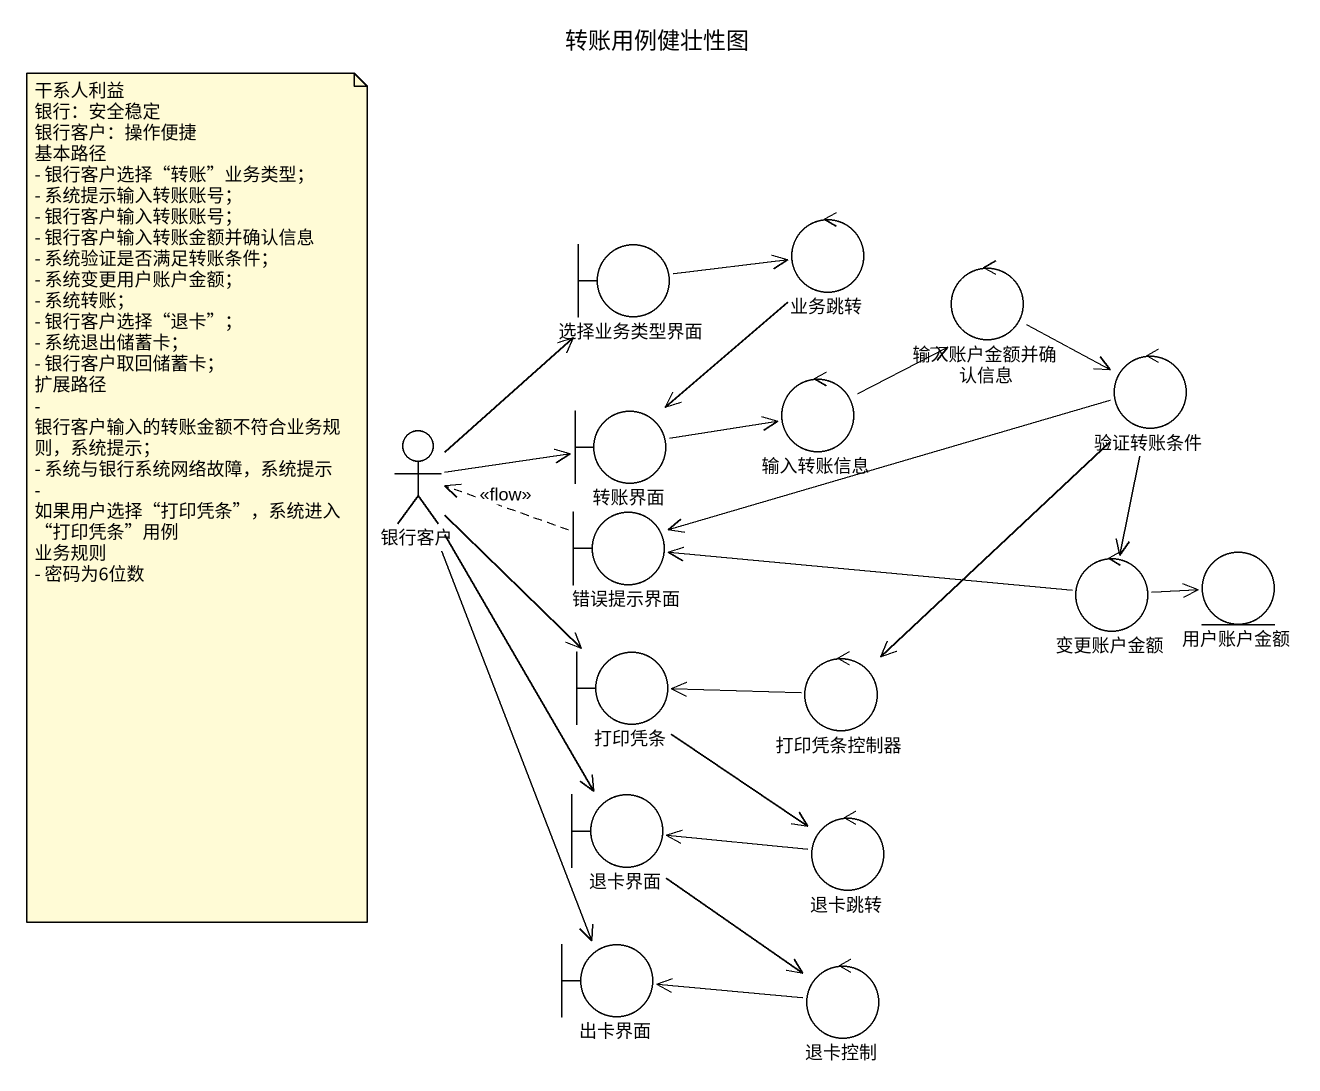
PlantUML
@startuml
title 转账用例健壮性图
boundary 选择业务类型界面
control 业务跳转
control 输入账户金额并确认信息
control 输入转账信息
control 验证转账条件
actor 银行客户
boundary 转账界面
boundary 错误提示界面
control 变更账户金额
entity 用户账户金额
boundary 打印凭条
control 打印凭条控制器
boundary 退卡界面
control 退卡跳转
boundary 出卡界面
control 退卡控制
选择业务类型界面 -right-> 业务跳转
业务跳转 --> 转账界面
输入账户金额并确认信息 -right-> 验证转账条件
输入转账信息 -right-> 输入账户金额并确认信息
验证转账条件 -left-> 错误提示界面
验证转账条件 --> 变更账户金额
验证转账条件 --> 打印凭条控制器
银行客户 -up-> 选择业务类型界面
银行客户 -right-> 转账界面
银行客户 --> 打印凭条
银行客户 --> 退卡界面
银行客户 --> 出卡界面
转账界面 -right-> 输入转账信息
错误提示界面 .left.> 银行客户 : <<flow>>
变更账户金额 -left-> 错误提示界面
变更账户金额 -right-> 用户账户金额
打印凭条 --> 退卡跳转
打印凭条控制器 -left-> 打印凭条
退卡界面 --> 退卡控制
退卡跳转 -left-> 退卡界面
退卡控制 -left-> 出卡界面
note as N1
  干系人利益
  银行：安全稳定
  银行客户：操作便捷
  基本路径
  - 银行客户选择“转账”业务类型；
  - 系统提示输入转账账号；
  - 银行客户输入转账账号；
  - 银行客户输入转账金额并确认信息
  - 系统验证是否满足转账条件；
  - 系统变更用户账户金额；
  - 系统转账；
  - 银行客户选择“退卡”；
  - 系统退出储蓄卡；
  - 银行客户取回储蓄卡；
  扩展路径
  - 银行客户输入的转账金额不符合业务规则，系统提示；
  - 系统与银行系统网络故障，系统提示
  - 如果用户选择“打印凭条”，系统进入“打印凭条”用例
  业务规则
  - 密码为6位数
end note
@enduml
